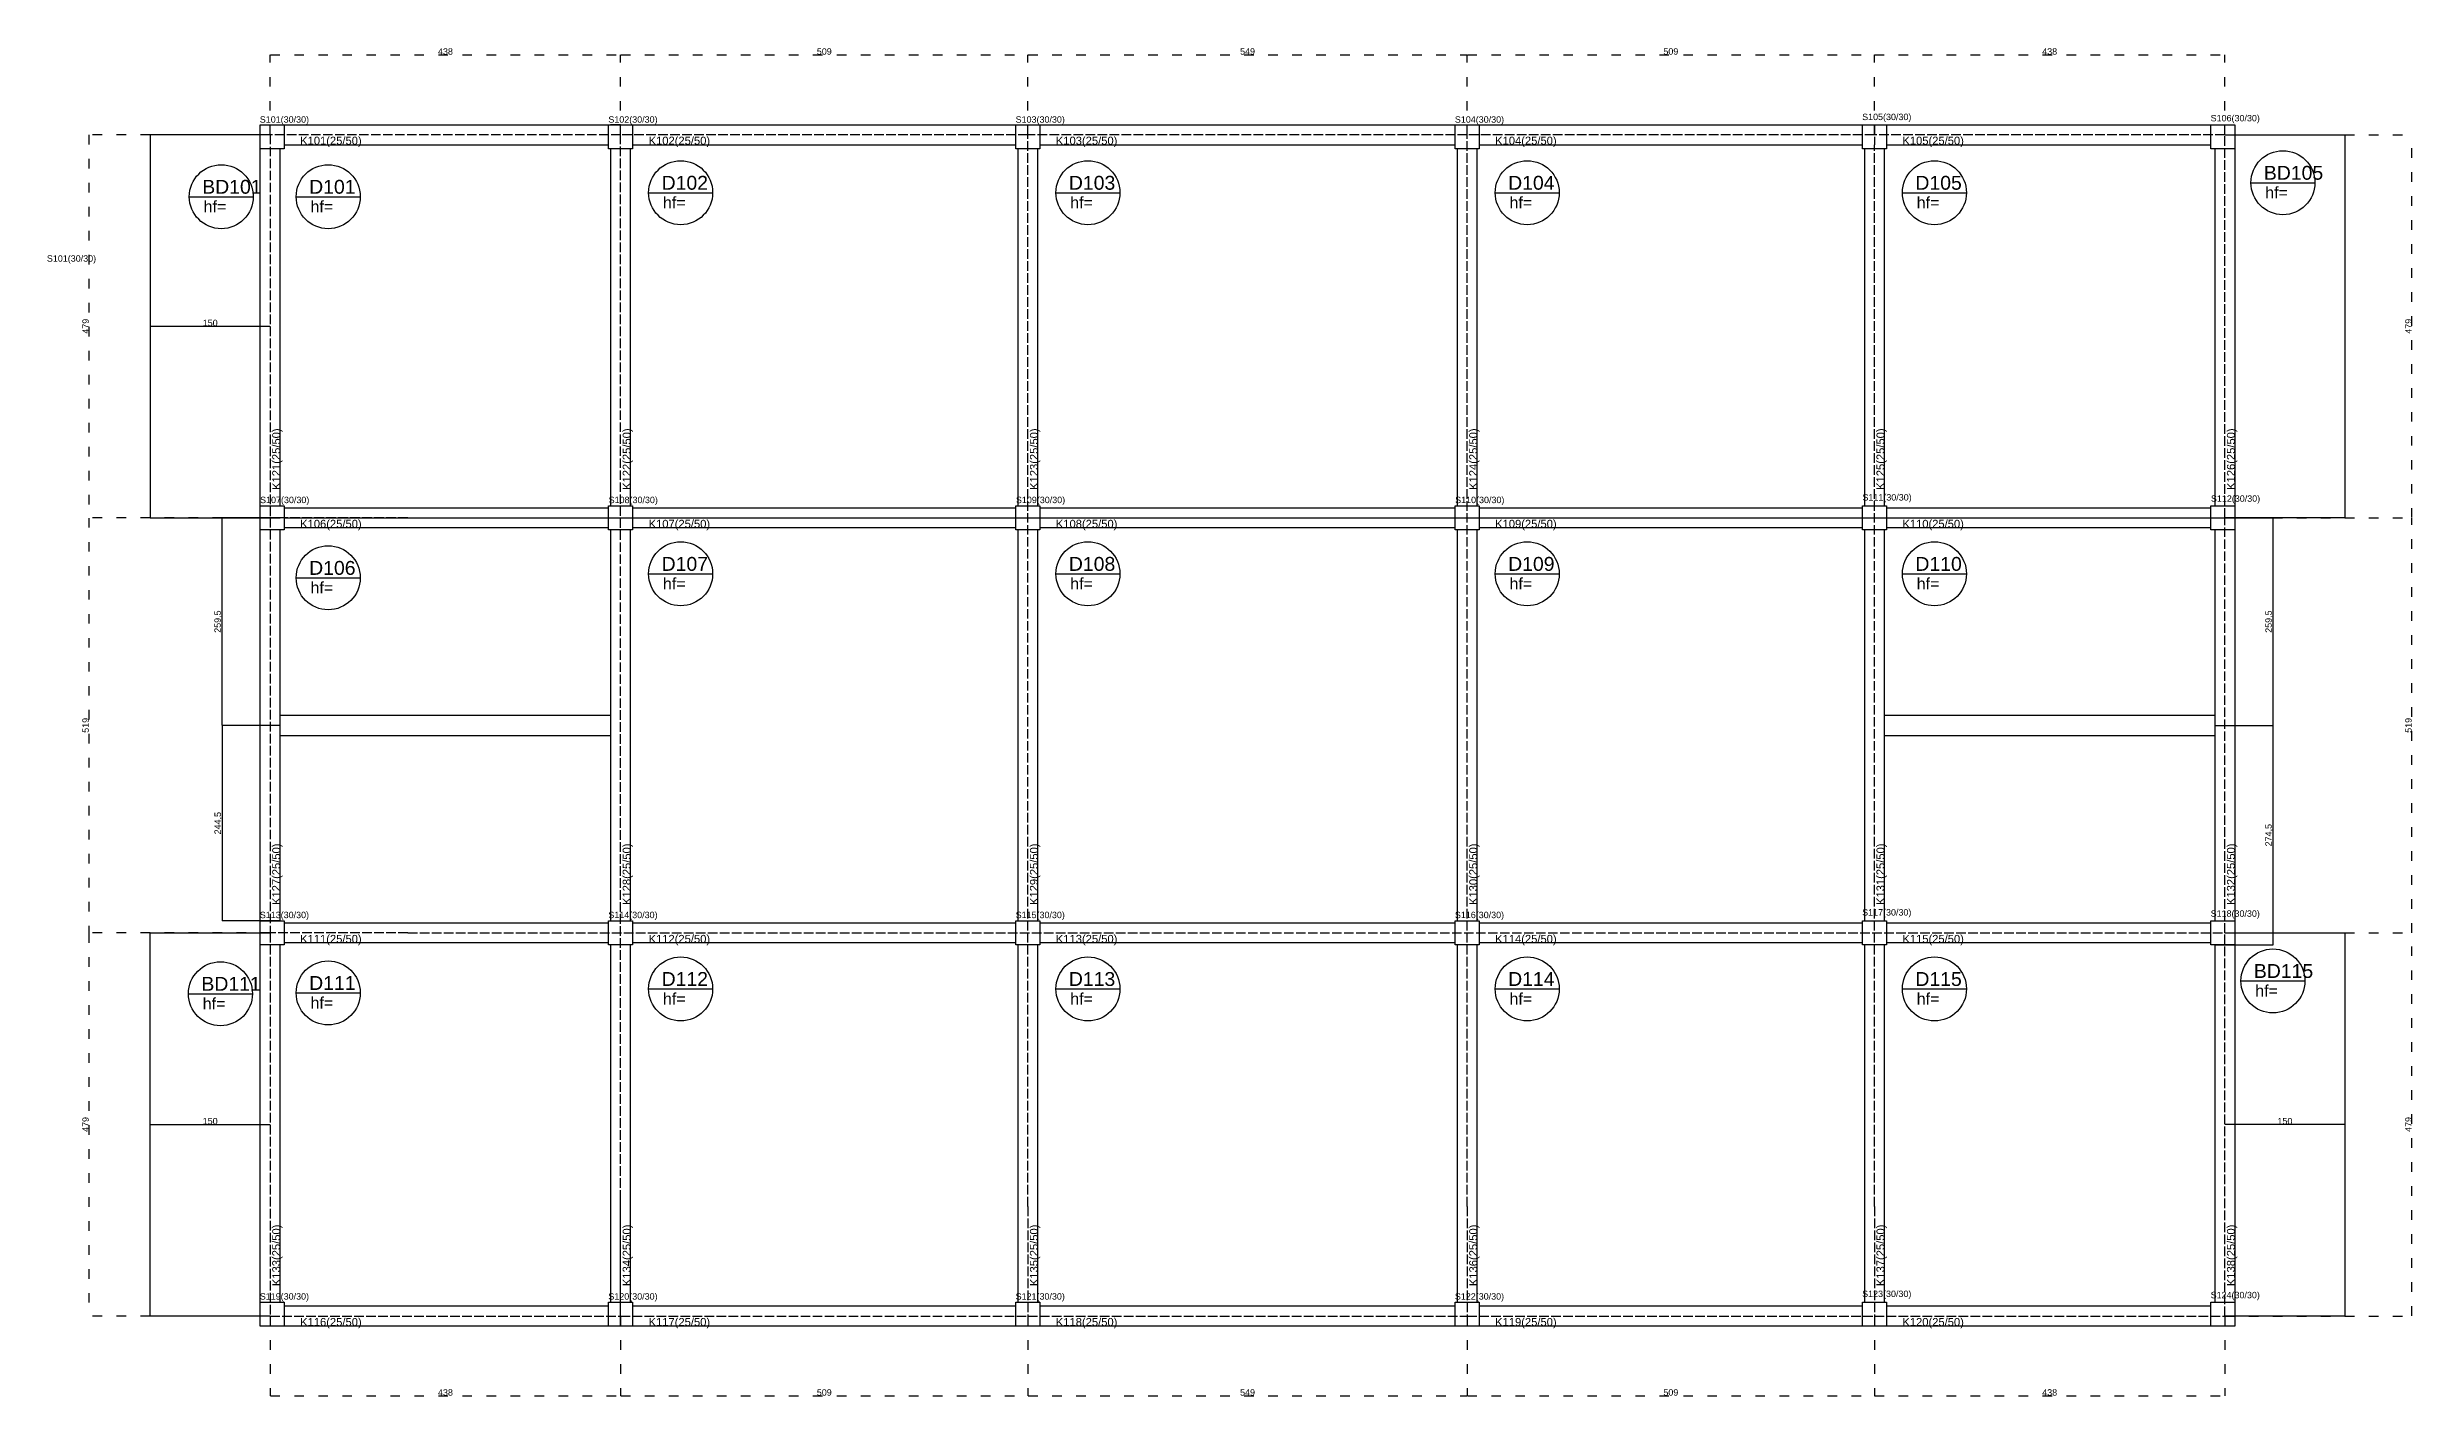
# Model space of a CAD drawing. Header units: centimetres. Extents: x 298 to 3254, y 299 to 4427.
# Drawn here: x 298 to 3254, y 2740 to 4427 of the extents above; entities that cross this region are included whole.
import ezdxf

# ---------------------------------------------------------------- set-up
doc = ezdxf.new("R2010")
doc.units = ezdxf.units.CM
doc.linetypes.add('ACAD_ISO02W100', pattern=[15, 12, -3])
doc.linetypes.add('ACAD_ISO03W100', pattern=[30, 12, -18])
for name, color, linetype in [('Düz', 130, 'Continuous'), ('Kesikli', 50, 'ACAD_ISO02W100'), ('kolon', 70, 'Continuous'), ('mesafe düz', 10, 'Continuous'), ('Mesafe Kes', 10, 'ACAD_ISO03W100'), ('çizgi', 7, 'Continuous')]:
    doc.layers.add(name, color=color, linetype=linetype)
doc.styles.get("Standard").update_dxf_attribs({"font": 'arial.ttf'})
doc.dimstyles.new('ISO-25', dxfattribs={"dimscale": 0.1, "dimtxt": 80, "dimasz": 2.5, "dimexe": 1.25, "dimexo": 0.625, "dimtad": 1, "dimtxsty": 'Standard', "dimcen": 2.5, "dimadec": 0, "dimazin": 0, "dimtfac": 1, "dimtmove": 0, "dimatfit": 3, "dimfxl": 1, "dimarcsym": 0})

# ---------------------------------------------------------------- blocks, each defined once
blk = doc.blocks.new('*D51')
at = {"layer": 'Defpoints', "color": 0, "transparency": 16777216}
for p in [(1014.2, 4417.8), (576.2, 4317.9), (1014.2, 4317.9)]:
    blk.add_point(p, dxfattribs=at)
at = {"layer": 'Mesafe Kes', "color": 0, "lineweight": -2, "transparency": 16777216}
for p, q in [((576.2, 4318), (576.2, 4417.9)), ((576.4, 4417.8), (1013.9, 4417.8)), ((1014.2, 4318), (1014.2, 4417.9))]:
    blk.add_line(p, q, dxfattribs=at)
at = {"layer": 'Mesafe Kes', "color": 0, "transparency": 16777216}
for points in [[(576.4, 4417.8), (576.4, 4417.7), (576.2, 4417.8)], [(1013.9, 4417.8), (1013.9, 4417.7), (1014.2, 4417.8)]]:
    blk.add_solid(points, dxfattribs=at)
at = {"layer": 'Mesafe Kes', "color": 0, "transparency": 16777216, "insert": (795.2, 4421.9), "char_height": 8, "attachment_point": 5}
blk.add_mtext('438', dxfattribs=at)
blk = doc.blocks.new('*D52')
at = {"layer": 'Defpoints', "color": 0, "transparency": 16777216}
for p in [(1523.2, 4417.8), (1014.2, 4317.9), (1523.2, 4317.9)]:
    blk.add_point(p, dxfattribs=at)
at = {"layer": 'Mesafe Kes', "color": 0, "lineweight": -2, "transparency": 16777216}
for p, q in [((1014.2, 4318), (1014.2, 4417.9)), ((1014.4, 4417.8), (1522.9, 4417.8)), ((1523.2, 4318), (1523.2, 4417.9))]:
    blk.add_line(p, q, dxfattribs=at)
at = {"layer": 'Mesafe Kes', "color": 0, "transparency": 16777216}
for points in [[(1014.4, 4417.8), (1014.4, 4417.7), (1014.2, 4417.8)], [(1522.9, 4417.8), (1522.9, 4417.7), (1523.2, 4417.8)]]:
    blk.add_solid(points, dxfattribs=at)
at = {"layer": 'Mesafe Kes', "color": 0, "transparency": 16777216, "insert": (1268.7, 4421.9), "char_height": 8, "attachment_point": 5}
blk.add_mtext('509', dxfattribs=at)
blk = doc.blocks.new('*D53')
at = {"layer": 'Defpoints', "color": 0, "transparency": 16777216}
for p in [(2072.2, 4417.8), (1523.2, 4317.9), (2072.2, 4317.9)]:
    blk.add_point(p, dxfattribs=at)
at = {"layer": 'Mesafe Kes', "color": 0, "lineweight": -2, "transparency": 16777216}
for p, q in [((1523.2, 4318), (1523.2, 4417.9)), ((1523.4, 4417.8), (2071.9, 4417.8)), ((2072.2, 4318), (2072.2, 4417.9))]:
    blk.add_line(p, q, dxfattribs=at)
at = {"layer": 'Mesafe Kes', "color": 0, "transparency": 16777216}
for points in [[(1523.4, 4417.8), (1523.4, 4417.7), (1523.2, 4417.8)], [(2071.9, 4417.8), (2071.9, 4417.7), (2072.2, 4417.8)]]:
    blk.add_solid(points, dxfattribs=at)
at = {"layer": 'Mesafe Kes', "color": 0, "transparency": 16777216, "insert": (1797.7, 4421.9), "char_height": 8, "attachment_point": 5}
blk.add_mtext('549', dxfattribs=at)
blk = doc.blocks.new('*D54')
at = {"layer": 'Defpoints', "color": 0, "transparency": 16777216}
for p in [(2581.2, 4417.8), (2072.2, 4317.9), (2581.2, 4317.9)]:
    blk.add_point(p, dxfattribs=at)
at = {"layer": 'Mesafe Kes', "color": 0, "lineweight": -2, "transparency": 16777216}
for p, q in [((2072.2, 4318), (2072.2, 4417.9)), ((2072.4, 4417.8), (2580.9, 4417.8)), ((2581.2, 4318), (2581.2, 4417.9))]:
    blk.add_line(p, q, dxfattribs=at)
at = {"layer": 'Mesafe Kes', "color": 0, "transparency": 16777216}
for points in [[(2072.4, 4417.8), (2072.4, 4417.7), (2072.2, 4417.8)], [(2580.9, 4417.8), (2580.9, 4417.7), (2581.2, 4417.8)]]:
    blk.add_solid(points, dxfattribs=at)
at = {"layer": 'Mesafe Kes', "color": 0, "transparency": 16777216, "insert": (2326.7, 4421.9), "char_height": 8, "attachment_point": 5}
blk.add_mtext('509', dxfattribs=at)
blk = doc.blocks.new('*D55')
at = {"layer": 'Defpoints', "color": 0, "transparency": 16777216}
for p in [(3019.2, 4417.8), (2581.2, 4317.9), (3019.2, 4317.9)]:
    blk.add_point(p, dxfattribs=at)
at = {"layer": 'Mesafe Kes', "color": 0, "lineweight": -2, "transparency": 16777216}
for p, q in [((2581.2, 4318), (2581.2, 4417.9)), ((2581.4, 4417.8), (3018.9, 4417.8)), ((3019.2, 4318), (3019.2, 4417.9))]:
    blk.add_line(p, q, dxfattribs=at)
at = {"layer": 'Mesafe Kes', "color": 0, "transparency": 16777216}
for points in [[(2581.4, 4417.8), (2581.4, 4417.7), (2581.2, 4417.8)], [(3018.9, 4417.8), (3018.9, 4417.7), (3019.2, 4417.8)]]:
    blk.add_solid(points, dxfattribs=at)
at = {"layer": 'Mesafe Kes', "color": 0, "transparency": 16777216, "insert": (2800.2, 4421.9), "char_height": 8, "attachment_point": 5}
blk.add_mtext('438', dxfattribs=at)
blk = doc.blocks.new('*D56')
at = {"layer": 'Defpoints', "color": 0, "transparency": 16777216}
for p in [(576.2, 4317.9), (349.7, 3838.9), (576.2, 3838.9)]:
    blk.add_point(p, dxfattribs=at)
at = {"layer": 'Mesafe Kes', "color": 0, "lineweight": -2, "transparency": 16777216}
for p, q in [((576.1, 4317.9), (349.6, 4317.9)), ((349.7, 4317.6), (349.7, 3839.1)), ((576.1, 3838.9), (349.6, 3838.9))]:
    blk.add_line(p, q, dxfattribs=at)
at = {"layer": 'Mesafe Kes', "color": 0, "transparency": 16777216}
for points in [[(349.7, 4317.6), (349.7, 4317.6), (349.7, 4317.9)], [(349.7, 3839.1), (349.7, 3839.1), (349.7, 3838.9)]]:
    blk.add_solid(points, dxfattribs=at)
at = {"layer": 'Mesafe Kes', "color": 0, "transparency": 16777216, "insert": (345.5, 4078.4), "char_height": 8, "attachment_point": 5, "rotation": 90}
blk.add_mtext('479', dxfattribs=at)
blk = doc.blocks.new('*D57')
at = {"layer": 'Defpoints', "color": 0, "transparency": 16777216}
for p in [(576.2, 3838.9), (349.7, 3319.9), (576.2, 3319.9)]:
    blk.add_point(p, dxfattribs=at)
at = {"layer": 'Mesafe Kes', "color": 0, "lineweight": -2, "transparency": 16777216}
for p, q in [((576.1, 3838.9), (349.5, 3838.9)), ((349.7, 3838.6), (349.7, 3320.1)), ((576.1, 3319.9), (349.5, 3319.9))]:
    blk.add_line(p, q, dxfattribs=at)
at = {"layer": 'Mesafe Kes', "color": 0, "transparency": 16777216}
for points in [[(349.6, 3838.6), (349.7, 3838.6), (349.7, 3838.9)], [(349.6, 3320.1), (349.7, 3320.1), (349.7, 3319.9)]]:
    blk.add_solid(points, dxfattribs=at)
at = {"layer": 'Mesafe Kes', "color": 0, "transparency": 16777216, "insert": (345.5, 3579.4), "char_height": 8, "attachment_point": 5, "rotation": 90}
blk.add_mtext('519', dxfattribs=at)
blk = doc.blocks.new('*D58')
at = {"layer": 'Defpoints', "color": 0, "transparency": 16777216}
for p in [(576.2, 3319.9), (349.7, 2840.9), (576.2, 2840.9)]:
    blk.add_point(p, dxfattribs=at)
at = {"layer": 'Mesafe Kes', "color": 0, "lineweight": -2, "transparency": 16777216}
for p, q in [((576.1, 3319.9), (349.6, 3319.9)), ((349.7, 3319.6), (349.7, 2841.1)), ((576.1, 2840.9), (349.6, 2840.9))]:
    blk.add_line(p, q, dxfattribs=at)
at = {"layer": 'Mesafe Kes', "color": 0, "transparency": 16777216}
for points in [[(349.7, 3319.6), (349.7, 3319.6), (349.7, 3319.9)], [(349.7, 2841.1), (349.7, 2841.1), (349.7, 2840.9)]]:
    blk.add_solid(points, dxfattribs=at)
at = {"layer": 'Mesafe Kes', "color": 0, "transparency": 16777216, "insert": (345.5, 3080.4), "char_height": 8, "attachment_point": 5, "rotation": 90}
blk.add_mtext('479', dxfattribs=at)
blk = doc.blocks.new('*D59')
at = {"layer": 'Defpoints', "color": 0, "transparency": 16777216}
for p in [(576.2, 2840.9), (1014.2, 2840.9), (1014.2, 2741.1)]:
    blk.add_point(p, dxfattribs=at)
at = {"layer": 'Mesafe Kes', "color": 0, "lineweight": -2, "transparency": 16777216}
for p, q in [((576.2, 2840.8), (576.2, 2741)), ((1014.2, 2840.8), (1014.2, 2741)), ((576.4, 2741.1), (1013.9, 2741.1))]:
    blk.add_line(p, q, dxfattribs=at)
at = {"layer": 'Mesafe Kes', "color": 0, "transparency": 16777216}
for points in [[(576.4, 2741.2), (576.4, 2741.1), (576.2, 2741.1)], [(1013.9, 2741.2), (1013.9, 2741.1), (1014.2, 2741.1)]]:
    blk.add_solid(points, dxfattribs=at)
at = {"layer": 'Mesafe Kes', "color": 0, "transparency": 16777216, "insert": (795.2, 2745.3), "char_height": 8, "attachment_point": 5}
blk.add_mtext('438', dxfattribs=at)
blk = doc.blocks.new('*D60')
at = {"layer": 'Defpoints', "color": 0, "transparency": 16777216}
for p in [(1014.2, 2840.9), (1523.2, 2840.9), (1523.2, 2741.1)]:
    blk.add_point(p, dxfattribs=at)
at = {"layer": 'Mesafe Kes', "color": 0, "lineweight": -2, "transparency": 16777216}
for p, q in [((1014.2, 2840.8), (1014.2, 2741)), ((1523.2, 2840.8), (1523.2, 2741)), ((1014.4, 2741.1), (1522.9, 2741.1))]:
    blk.add_line(p, q, dxfattribs=at)
at = {"layer": 'Mesafe Kes', "color": 0, "transparency": 16777216}
for points in [[(1014.4, 2741.2), (1014.4, 2741.1), (1014.2, 2741.1)], [(1522.9, 2741.2), (1522.9, 2741.1), (1523.2, 2741.1)]]:
    blk.add_solid(points, dxfattribs=at)
at = {"layer": 'Mesafe Kes', "color": 0, "transparency": 16777216, "insert": (1268.7, 2745.3), "char_height": 8, "attachment_point": 5}
blk.add_mtext('509', dxfattribs=at)
blk = doc.blocks.new('*D61')
at = {"layer": 'Defpoints', "color": 0, "transparency": 16777216}
for p in [(1523.2, 2840.9), (2072.2, 2840.9), (2072.2, 2741.1)]:
    blk.add_point(p, dxfattribs=at)
at = {"layer": 'Mesafe Kes', "color": 0, "lineweight": -2, "transparency": 16777216}
for p, q in [((1523.2, 2840.8), (1523.2, 2741)), ((2072.2, 2840.8), (2072.2, 2741)), ((1523.4, 2741.1), (2071.9, 2741.1))]:
    blk.add_line(p, q, dxfattribs=at)
at = {"layer": 'Mesafe Kes', "color": 0, "transparency": 16777216}
for points in [[(1523.4, 2741.2), (1523.4, 2741.1), (1523.2, 2741.1)], [(2071.9, 2741.2), (2071.9, 2741.1), (2072.2, 2741.1)]]:
    blk.add_solid(points, dxfattribs=at)
at = {"layer": 'Mesafe Kes', "color": 0, "transparency": 16777216, "insert": (1797.7, 2745.3), "char_height": 8, "attachment_point": 5}
blk.add_mtext('549', dxfattribs=at)
blk = doc.blocks.new('*D62')
at = {"layer": 'Defpoints', "color": 0, "transparency": 16777216}
for p in [(2072.2, 2840.9), (2581.2, 2840.9), (2581.2, 2741.1)]:
    blk.add_point(p, dxfattribs=at)
at = {"layer": 'Mesafe Kes', "color": 0, "lineweight": -2, "transparency": 16777216}
for p, q in [((2072.2, 2840.8), (2072.2, 2741)), ((2581.2, 2840.8), (2581.2, 2741)), ((2072.4, 2741.1), (2580.9, 2741.1))]:
    blk.add_line(p, q, dxfattribs=at)
at = {"layer": 'Mesafe Kes', "color": 0, "transparency": 16777216}
for points in [[(2072.4, 2741.2), (2072.4, 2741.1), (2072.2, 2741.1)], [(2580.9, 2741.2), (2580.9, 2741.1), (2581.2, 2741.1)]]:
    blk.add_solid(points, dxfattribs=at)
at = {"layer": 'Mesafe Kes', "color": 0, "transparency": 16777216, "insert": (2326.7, 2745.3), "char_height": 8, "attachment_point": 5}
blk.add_mtext('509', dxfattribs=at)
blk = doc.blocks.new('*D63')
at = {"layer": 'Defpoints', "color": 0, "transparency": 16777216}
for p in [(2581.2, 2840.9), (3019.2, 2840.9), (3019.2, 2741.1)]:
    blk.add_point(p, dxfattribs=at)
at = {"layer": 'Mesafe Kes', "color": 0, "lineweight": -2, "transparency": 16777216}
for p, q in [((2581.2, 2840.8), (2581.2, 2741)), ((3019.2, 2840.8), (3019.2, 2741)), ((2581.4, 2741.1), (3018.9, 2741.1))]:
    blk.add_line(p, q, dxfattribs=at)
at = {"layer": 'Mesafe Kes', "color": 0, "transparency": 16777216}
for points in [[(2581.4, 2741.2), (2581.4, 2741.1), (2581.2, 2741.1)], [(3018.9, 2741.2), (3018.9, 2741.1), (3019.2, 2741.1)]]:
    blk.add_solid(points, dxfattribs=at)
at = {"layer": 'Mesafe Kes', "color": 0, "transparency": 16777216, "insert": (2800.2, 2745.3), "char_height": 8, "attachment_point": 5}
blk.add_mtext('438', dxfattribs=at)
blk = doc.blocks.new('*D64')
at = {"layer": 'Defpoints', "color": 0, "transparency": 16777216}
for p in [(3019.2, 3319.9), (3252.7, 3319.9), (3019.2, 2840.9)]:
    blk.add_point(p, dxfattribs=at)
at = {"layer": 'Mesafe Kes', "color": 0, "lineweight": -2, "transparency": 16777216}
for p, q in [((3019.2, 3319.9), (3252.9, 3319.9)), ((3252.7, 2841.1), (3252.7, 3319.6)), ((3019.2, 2840.9), (3252.9, 2840.9))]:
    blk.add_line(p, q, dxfattribs=at)
at = {"layer": 'Mesafe Kes', "color": 0, "transparency": 16777216}
for points in [[(3252.7, 3319.6), (3252.8, 3319.6), (3252.7, 3319.9)], [(3252.7, 2841.1), (3252.8, 2841.1), (3252.7, 2840.9)]]:
    blk.add_solid(points, dxfattribs=at)
at = {"layer": 'Mesafe Kes', "color": 0, "transparency": 16777216, "insert": (3248.6, 3080.4), "char_height": 8, "attachment_point": 5, "rotation": 90}
blk.add_mtext('479', dxfattribs=at)
blk = doc.blocks.new('*D65')
at = {"layer": 'Defpoints', "color": 0, "transparency": 16777216}
for p in [(3019.2, 3838.9), (3252.8, 3838.9), (3019.2, 3319.9)]:
    blk.add_point(p, dxfattribs=at)
at = {"layer": 'Mesafe Kes', "color": 0, "lineweight": -2, "transparency": 16777216}
for p, q in [((3019.2, 3838.9), (3252.9, 3838.9)), ((3252.8, 3320.1), (3252.8, 3838.6)), ((3019.2, 3319.9), (3252.9, 3319.9))]:
    blk.add_line(p, q, dxfattribs=at)
at = {"layer": 'Mesafe Kes', "color": 0, "transparency": 16777216}
for points in [[(3252.7, 3838.6), (3252.8, 3838.6), (3252.8, 3838.9)], [(3252.7, 3320.1), (3252.8, 3320.1), (3252.8, 3319.9)]]:
    blk.add_solid(points, dxfattribs=at)
at = {"layer": 'Mesafe Kes', "color": 0, "transparency": 16777216, "insert": (3248.6, 3579.4), "char_height": 8, "attachment_point": 5, "rotation": 90}
blk.add_mtext('519', dxfattribs=at)
blk = doc.blocks.new('*D66')
at = {"layer": 'Defpoints', "color": 0, "transparency": 16777216}
for p in [(3019.2, 4317.9), (3252.7, 4317.9), (3019.2, 3838.9)]:
    blk.add_point(p, dxfattribs=at)
at = {"layer": 'Mesafe Kes', "color": 0, "lineweight": -2, "transparency": 16777216}
for p, q in [((3019.2, 4317.9), (3252.9, 4317.9)), ((3252.7, 3839.1), (3252.7, 4317.6)), ((3019.2, 3838.9), (3252.9, 3838.9))]:
    blk.add_line(p, q, dxfattribs=at)
at = {"layer": 'Mesafe Kes', "color": 0, "transparency": 16777216}
for points in [[(3252.7, 4317.6), (3252.8, 4317.6), (3252.7, 4317.9)], [(3252.7, 3839.1), (3252.8, 3839.1), (3252.7, 3838.9)]]:
    blk.add_solid(points, dxfattribs=at)
at = {"layer": 'Mesafe Kes', "color": 0, "transparency": 16777216, "insert": (3248.6, 4078.4), "char_height": 8, "attachment_point": 5, "rotation": 90}
blk.add_mtext('479', dxfattribs=at)
blk = doc.blocks.new('*D50')
at = {"layer": 'Defpoints', "color": 0, "transparency": 16777216}
for p in [(3006.7, 3838.9), (3079.4, 3838.9), (3006.7, 3579.4)]:
    blk.add_point(p, dxfattribs=at)
at = {"layer": 'mesafe düz', "color": 0, "lineweight": -2, "transparency": 16777216}
for p, q in [((3006.7, 3838.9), (3079.5, 3838.9)), ((3079.4, 3579.6), (3079.4, 3838.6)), ((3006.7, 3579.4), (3079.5, 3579.4))]:
    blk.add_line(p, q, dxfattribs=at)
at = {"layer": 'mesafe düz', "color": 0, "transparency": 16777216}
for points in [[(3079.3, 3838.6), (3079.4, 3838.6), (3079.4, 3838.9)], [(3079.3, 3579.6), (3079.4, 3579.6), (3079.4, 3579.4)]]:
    blk.add_solid(points, dxfattribs=at)
at = {"layer": 'mesafe düz', "color": 0, "transparency": 16777216, "insert": (3074.5, 3709.1), "char_height": 8, "attachment_point": 5, "rotation": 90}
blk.add_mtext('259,5', dxfattribs=at)
blk = doc.blocks.new('*D67')
at = {"layer": 'Defpoints', "color": 0, "transparency": 16777216}
for p in [(3006.7, 3579.4), (3006.7, 3304.9), (3079.3, 3304.9)]:
    blk.add_point(p, dxfattribs=at)
at = {"layer": 'mesafe düz', "color": 0, "lineweight": -2, "transparency": 16777216}
for p, q in [((3006.7, 3579.4), (3079.4, 3579.4)), ((3079.3, 3579.1), (3079.3, 3305.1)), ((3006.7, 3304.9), (3079.4, 3304.9))]:
    blk.add_line(p, q, dxfattribs=at)
at = {"layer": 'mesafe düz', "color": 0, "transparency": 16777216}
for points in [[(3079.3, 3579.1), (3079.4, 3579.1), (3079.3, 3579.4)], [(3079.3, 3305.1), (3079.4, 3305.1), (3079.3, 3304.9)]]:
    blk.add_solid(points, dxfattribs=at)
at = {"layer": 'mesafe düz', "color": 0, "transparency": 16777216, "insert": (3074.4, 3442.1), "char_height": 8, "attachment_point": 5, "rotation": 90}
blk.add_mtext('274,5', dxfattribs=at)
blk = doc.blocks.new('*D68')
at = {"layer": 'Defpoints', "color": 0, "transparency": 16777216}
for p in [(588.7, 3579.4), (516.1, 3334.9), (588.7, 3334.9)]:
    blk.add_point(p, dxfattribs=at)
at = {"layer": 'mesafe düz', "color": 0, "lineweight": -2, "transparency": 16777216}
for p, q in [((588.6, 3579.4), (516, 3579.4)), ((516.1, 3579.1), (516.1, 3335.1)), ((588.6, 3334.9), (516, 3334.9))]:
    blk.add_line(p, q, dxfattribs=at)
at = {"layer": 'mesafe düz', "color": 0, "transparency": 16777216}
for points in [[(516.1, 3579.1), (516.2, 3579.1), (516.1, 3579.4)], [(516.1, 3335.1), (516.2, 3335.1), (516.1, 3334.9)]]:
    blk.add_solid(points, dxfattribs=at)
at = {"layer": 'mesafe düz', "color": 0, "transparency": 16777216, "insert": (511.3, 3457.1), "char_height": 8, "attachment_point": 5, "rotation": 90}
blk.add_mtext('244,5', dxfattribs=at)
blk = doc.blocks.new('*D70')
at = {"layer": 'Defpoints', "color": 0, "transparency": 16777216}
for p in [(516, 3838.9), (588.7, 3838.9), (588.7, 3579.4)]:
    blk.add_point(p, dxfattribs=at)
at = {"layer": 'mesafe düz', "color": 0, "lineweight": -2, "transparency": 16777216}
for p, q in [((588.6, 3838.9), (515.9, 3838.9)), ((516, 3579.6), (516, 3838.6)), ((588.6, 3579.4), (515.9, 3579.4))]:
    blk.add_line(p, q, dxfattribs=at)
at = {"layer": 'mesafe düz', "color": 0, "transparency": 16777216}
for points in [[(516, 3838.6), (516.1, 3838.6), (516, 3838.9)], [(516, 3579.6), (516.1, 3579.6), (516, 3579.4)]]:
    blk.add_solid(points, dxfattribs=at)
at = {"layer": 'mesafe düz', "color": 0, "transparency": 16777216, "insert": (511.2, 3709.1), "char_height": 8, "attachment_point": 5, "rotation": 90}
blk.add_mtext('259,5', dxfattribs=at)
blk = doc.blocks.new('*D71')
at = {"layer": 'Defpoints', "color": 0, "transparency": 16777216}
for p in [(426.2, 4078.4), (576.2, 4078.4), (576.2, 4078.4)]:
    blk.add_point(p, dxfattribs=at)
at = {"layer": 'mesafe düz', "color": 0, "lineweight": -2, "transparency": 16777216}
for p, q in [((426.2, 4078.5), (426.2, 4078.5)), ((426.4, 4078.4), (575.9, 4078.4)), ((576.2, 4078.5), (576.2, 4078.5))]:
    blk.add_line(p, q, dxfattribs=at)
at = {"layer": 'mesafe düz', "color": 0, "transparency": 16777216}
for points in [[(426.4, 4078.4), (426.4, 4078.4), (426.2, 4078.4)], [(575.9, 4078.4), (575.9, 4078.4), (576.2, 4078.4)]]:
    blk.add_solid(points, dxfattribs=at)
at = {"layer": 'mesafe düz', "color": 0, "transparency": 16777216, "insert": (501.2, 4082.5), "char_height": 8, "attachment_point": 5}
blk.add_mtext('150', dxfattribs=at)
blk = doc.blocks.new('*D73')
at = {"layer": 'Defpoints', "color": 0, "transparency": 16777216}
for p in [(426.2, 3080.4), (576.2, 3080.4), (576.2, 3080.4)]:
    blk.add_point(p, dxfattribs=at)
at = {"layer": 'mesafe düz', "color": 0, "lineweight": -2, "transparency": 16777216}
for p, q in [((426.2, 3080.3), (426.2, 3080.3)), ((426.4, 3080.4), (575.9, 3080.4)), ((576.2, 3080.5), (576.2, 3080.5))]:
    blk.add_line(p, q, dxfattribs=at)
at = {"layer": 'mesafe düz', "color": 0, "transparency": 16777216}
for points in [[(426.4, 3080.4), (426.4, 3080.4), (426.2, 3080.4)], [(575.9, 3080.4), (575.9, 3080.4), (576.2, 3080.4)]]:
    blk.add_solid(points, dxfattribs=at)
at = {"layer": 'mesafe düz', "color": 0, "transparency": 16777216, "insert": (501.2, 3084.5), "char_height": 8, "attachment_point": 5}
blk.add_mtext('150', dxfattribs=at)
blk = doc.blocks.new('*D74')
at = {"layer": 'Defpoints', "color": 0, "transparency": 16777216}
for p in [(3019.2, 3080.4), (3019.2, 3080.4), (3169.2, 3080.4)]:
    blk.add_point(p, dxfattribs=at)
at = {"layer": 'mesafe düz', "color": 0, "lineweight": -2, "transparency": 16777216}
for p, q in [((3019.2, 3080.5), (3019.2, 3080.5)), ((3168.9, 3080.4), (3019.4, 3080.4)), ((3169.2, 3080.3), (3169.2, 3080.3))]:
    blk.add_line(p, q, dxfattribs=at)
at = {"layer": 'mesafe düz', "color": 0, "transparency": 16777216}
for points in [[(3019.4, 3080.4), (3019.4, 3080.4), (3019.2, 3080.4)], [(3168.9, 3080.4), (3168.9, 3080.4), (3169.2, 3080.4)]]:
    blk.add_solid(points, dxfattribs=at)
at = {"layer": 'mesafe düz', "color": 0, "transparency": 16777216, "insert": (3094.2, 3084.5), "char_height": 8, "attachment_point": 5}
blk.add_mtext('150', dxfattribs=at)

msp = doc.modelspace()

# ---------------------------------------------------------------- linework, layer by layer
at = {"layer": 'Düz'}
for p, q in [((576.185, 4317.9), (426.185, 4317.9)), ((426.185, 4317.9), (426.185, 3838.9)), ((563.685, 4317.9), (563.685, 4330.4)), ((563.685, 4330.4), (576.185, 4330.4)), ((563.685, 3838.9), (563.685, 4317.9)), ((576.185, 4330.4), (1014.185, 4330.4)), ((1014.185, 4330.4), (1001.685, 4330.4)), ((1014.185, 4330.4), (1001.685, 4330.4)), ((1014.185, 4330.4), (1523.185, 4330.4)), ((1523.185, 4330.4), (2072.185, 4330.4)), ((2072.185, 4330.4), (2581.185, 4330.4)), ((2581.185, 4330.4), (3019.185, 4330.4)), ((3019.185, 4330.4), (3031.685, 4330.4)), ((3019.185, 4317.9), (3169.185, 4317.9)), ((3031.685, 4330.4), (3031.685, 4317.9)), ((3031.685, 4317.9), (3031.685, 3838.9)), ((3169.185, 4317.9), (3169.185, 3838.9)), ((588.685, 3853.9), (588.685, 4300.4)), ((593.685, 4305.4), (999.185, 4305.4)), ((1001.685, 4300.4), (1001.685, 3853.9)), ((1026.685, 3853.9), (1026.685, 4300.4)), ((1029.185, 4305.4), (1508.185, 4305.4)), ((1510.685, 4300.4), (1510.685, 3853.9)), ((1535.685, 3853.9), (1535.685, 4300.4)), ((1538.185, 4305.4), (2057.185, 4305.4)), ((2059.685, 4300.4), (2059.685, 3853.9)), ((2084.685, 3853.9), (2084.685, 4300.4)), ((2087.185, 4305.4), (2566.185, 4305.4)), ((2568.685, 4300.4), (2568.685, 3853.9)), ((2593.685, 3853.9), (2593.685, 4300.4)), ((2596.185, 4305.4), (3001.685, 4305.4)), ((3006.685, 4300.4), (3006.685, 3853.9)), ((563.685, 3838.9), (563.685, 3851.4)), ((593.685, 3851.4), (999.185, 3851.4)), ((1029.185, 3851.4), (1508.185, 3851.4)), ((1538.185, 3851.4), (2057.185, 3851.4)), ((2087.185, 3851.4), (2566.185, 3851.4)), ((2596.185, 3851.4), (3001.685, 3851.4)), ((3031.685, 3851.4), (3031.685, 3826.4)), ((426.185, 3838.9), (563.685, 3838.9)), ((563.685, 3319.9), (563.685, 3838.9)), ((563.685, 3838.9), (588.685, 3838.9)), ((588.685, 3334.9), (588.685, 3823.9)), ((593.685, 3838.9), (1014.185, 3838.9)), ((999.185, 3826.4), (593.685, 3826.4)), ((1001.685, 3823.9), (1001.685, 3334.9)), ((1014.185, 3838.9), (1523.185, 3838.9)), ((1026.685, 3334.9), (1026.685, 3823.9)), ((1508.185, 3826.4), (1029.185, 3826.4)), ((1510.685, 3823.9), (1510.685, 3334.9)), ((1523.185, 3838.9), (2072.185, 3838.9)), ((1535.685, 3334.9), (1535.685, 3823.9)), ((2057.185, 3826.4), (1538.185, 3826.4)), ((2059.685, 3823.9), (2059.685, 3334.9)), ((2072.185, 3838.9), (2581.185, 3838.9)), ((2084.685, 3334.9), (2084.685, 3823.9)), ((2566.185, 3826.4), (2087.185, 3826.4)), ((2568.685, 3823.9), (2568.685, 3334.9)), ((2581.185, 3838.9), (3031.685, 3838.9)), ((2593.685, 3334.9), (2593.685, 3823.9)), ((3001.685, 3826.4), (2596.185, 3826.4)), ((3006.685, 3823.9), (3006.685, 3334.89)), ((3169.185, 3838.9), (3019.185, 3838.9)), ((3031.685, 3838.9), (3031.685, 3319.9)), ((1001.685, 3591.9), (588.685, 3591.9)), ((3006.685, 3591.9), (2593.685, 3591.9)), ((588.685, 3566.9), (1001.685, 3566.9)), ((2593.685, 3566.9), (3006.685, 3566.9)), ((426.185, 2840.9), (426.185, 3319.9)), ((426.185, 3319.9), (576.185, 3319.9)), ((563.685, 3319.9), (563.685, 3332.4)), ((563.685, 2840.9), (563.685, 3319.9)), ((593.685, 3332.4), (999.185, 3332.4)), ((1029.185, 3332.4), (1508.185, 3332.4)), ((1538.185, 3332.4), (2057.185, 3332.4)), ((2087.185, 3332.4), (2566.185, 3332.4)), ((2596.185, 3332.4), (3001.685, 3332.4)), ((3019.185, 3319.9), (3169.185, 3319.9)), ((3031.685, 3332.4), (3031.685, 3307.4)), ((3031.685, 3319.9), (3031.685, 2840.9)), ((3169.185, 3319.9), (3169.185, 2840.9)), ((588.685, 2858.4), (588.685, 3304.9)), ((999.185, 3307.4), (593.685, 3307.4)), ((1001.685, 3304.9), (1001.685, 2858.4)), ((1026.685, 2858.4), (1026.685, 3304.9)), ((1508.185, 3307.4), (1029.185, 3307.4)), ((1510.685, 3304.9), (1510.685, 2858.4)), ((1535.685, 2858.4), (1535.685, 3304.9)), ((2057.185, 3307.4), (1538.185, 3307.4)), ((2059.685, 3304.9), (2059.685, 2858.4)), ((2084.685, 2858.4), (2084.685, 3304.9)), ((2566.185, 3307.4), (2087.185, 3307.4)), ((2568.685, 3304.9), (2568.685, 2858.4)), ((2593.685, 2858.4), (2593.685, 3304.9)), ((3001.685, 3307.4), (2596.185, 3307.4)), ((3006.685, 3304.9), (3006.685, 2857.965)), ((576.185, 2840.9), (426.185, 2840.9)), ((563.685, 2828.4), (563.685, 2840.9)), ((999.185, 2853.4), (593.685, 2853.4)), ((1508.185, 2853.4), (1029.185, 2853.4)), ((2057.185, 2853.4), (1538.185, 2853.4)), ((2566.185, 2853.4), (2087.185, 2853.4)), ((3001.685, 2853.4), (2596.185, 2853.4)), ((3169.185, 2840.9), (3019.185, 2840.9)), ((3031.685, 2840.9), (3031.685, 2828.4)), ((576.185, 2828.4), (563.685, 2828.4)), ((1014.185, 2828.4), (576.185, 2828.4)), ((1523.185, 2828.4), (1014.185, 2828.4)), ((2072.185, 2828.4), (1523.185, 2828.4)), ((2581.185, 2828.4), (2072.185, 2828.4)), ((3019.185, 2828.4), (2581.185, 2828.4)), ((3031.685, 2828.4), (3019.185, 2828.4))]:
    msp.add_line(p, q, dxfattribs=at)
at = {"layer": 'Kesikli'}
for p, q in [((1014.185, 4317.9), (576.185, 4317.9)), ((576.185, 4317.9), (576.185, 3838.9)), ((1014.185, 2986.184), (1014.185, 4330.4)), ((1523.185, 4317.9), (1014.185, 4317.9)), ((1523.185, 2977.819), (1523.185, 4330.4)), ((2072.185, 4317.9), (1523.185, 4317.9)), ((2072.185, 2977.819), (2072.185, 4330.4)), ((2581.185, 4317.9), (2072.185, 4317.9)), ((2581.185, 4330.4), (2581.185, 4305.4)), ((3019.185, 4317.9), (2581.185, 4317.9)), ((3019.185, 3838.9), (3019.185, 4317.9)), ((2581.185, 2977.819), (2581.185, 4305.4)), ((748.26, 3838.9), (563.685, 3838.9)), ((576.185, 3838.9), (576.185, 3319.9)), ((748.26, 3838.9), (2794.241, 3838.9)), ((2794.241, 3838.9), (3031.685, 3838.9)), ((3019.185, 3319.9), (3019.185, 3838.9)), ((748.26, 3319.9), (563.685, 3319.9)), ((576.185, 3319.9), (576.185, 2840.9)), ((748.26, 3319.9), (2794.241, 3319.9)), ((2794.241, 3319.9), (3031.685, 3319.9)), ((3019.185, 2840.9), (3019.185, 3319.9)), ((1523.185, 2977.819), (1523.185, 2828.4)), ((2072.185, 2977.819), (2072.185, 2828.4)), ((2581.185, 2977.819), (2581.185, 2828.4)), ((576.185, 2840.9), (1014.185, 2840.9)), ((1014.185, 2840.9), (1523.185, 2840.9)), ((1523.185, 2840.9), (2072.185, 2840.9)), ((2072.185, 2840.9), (2581.185, 2840.9)), ((2581.185, 2840.9), (3019.185, 2840.9))]:
    msp.add_line(p, q, dxfattribs=at)
at = {"layer": 'kolon'}
msp.add_line((1014.185, 2828.4), (1014.185, 2986.184), dxfattribs=at)
for points in [[(563.685, 4330.4), (593.685, 4330.4), (593.685, 4300.4), (563.685, 4300.4)], [(999.185, 4330.4), (1029.185, 4330.4), (1029.185, 4300.4), (999.185, 4300.4)], [(1508.185, 4330.4), (1538.185, 4330.4), (1538.185, 4300.4), (1508.185, 4300.4)], [(2057.185, 4330.4), (2087.185, 4330.4), (2087.185, 4300.4), (2057.185, 4300.4)], [(2566.185, 4330.4), (2596.185, 4330.4), (2596.185, 4300.4), (2566.185, 4300.4)], [(3001.685, 4330.4), (3031.685, 4330.4), (3031.685, 4300.4), (3001.685, 4300.4)], [(563.685, 3853.9), (593.685, 3853.9), (593.685, 3823.9), (563.685, 3823.9)], [(999.185, 3853.9), (1029.185, 3853.9), (1029.185, 3823.9), (999.185, 3823.9)], [(1508.185, 3853.9), (1538.185, 3853.9), (1538.185, 3823.9), (1508.185, 3823.9)], [(2057.185, 3853.9), (2087.185, 3853.9), (2087.185, 3823.9), (2057.185, 3823.9)], [(2566.185, 3853.9), (2596.185, 3853.9), (2596.185, 3823.9), (2566.185, 3823.9)], [(3001.685, 3853.9), (3031.685, 3853.9), (3031.685, 3823.9), (3001.685, 3823.9)], [(563.685, 3334.9), (593.685, 3334.9), (593.685, 3304.9), (563.685, 3304.9)], [(999.185, 3334.9), (1029.185, 3334.9), (1029.185, 3304.9), (999.185, 3304.9)], [(1508.185, 3334.9), (1538.185, 3334.9), (1538.185, 3304.9), (1508.185, 3304.9)], [(2057.185, 3334.9), (2087.185, 3334.9), (2087.185, 3304.9), (2057.185, 3304.9)], [(2566.185, 3334.9), (2596.185, 3334.9), (2596.185, 3304.9), (2566.185, 3304.9)], [(3001.685, 3334.9), (3031.685, 3334.9), (3031.685, 3304.9), (3001.685, 3304.9)], [(563.685, 2858.4), (593.685, 2858.4), (593.685, 2828.4), (563.685, 2828.4)], [(999.185, 2858.4), (1029.185, 2858.4), (1029.185, 2828.4), (999.185, 2828.4)], [(1508.185, 2858.4), (1538.185, 2858.4), (1538.185, 2828.4), (1508.185, 2828.4)], [(2057.185, 2858.4), (2087.185, 2858.4), (2087.185, 2828.4), (2057.185, 2828.4)], [(2566.185, 2858.4), (2596.185, 2858.4), (2596.185, 2828.4), (2566.185, 2828.4)], [(3001.685, 2858.4), (3031.685, 2858.4), (3031.685, 2828.4), (3001.685, 2828.4)]]:
    msp.add_lwpolyline(points, close=True, dxfattribs=at)
at = {"layer": 'çizgi'}
for p, q in [((3051.685, 4257.9), (3131.685, 4257.9)), ((475.075, 4240.4), (555.075, 4240.4)), ((608.685, 4240.4), (688.685, 4240.4)), ((1049.185, 4245.4), (1129.185, 4245.4)), ((1558.185, 4245.4), (1638.185, 4245.4)), ((2107.185, 4245.4), (2187.185, 4245.4)), ((2616.185, 4245.4), (2696.185, 4245.4)), ((608.685, 3763.9), (688.685, 3763.9)), ((1049.185, 3768.9), (1129.185, 3768.9)), ((1558.185, 3768.9), (1638.185, 3768.9)), ((2107.185, 3768.9), (2187.185, 3768.9)), ((2616.185, 3768.9), (2696.185, 3768.9)), ((3039.185, 3259.9), (3119.185, 3259.9)), ((474.016, 3243.876), (554.016, 3243.876)), ((608.685, 3244.9), (688.685, 3244.9)), ((1049.185, 3249.9), (1129.185, 3249.9)), ((1558.185, 3249.9), (1638.185, 3249.9)), ((2107.185, 3249.9), (2187.185, 3249.9)), ((2616.185, 3249.9), (2696.185, 3249.9))]:
    msp.add_line(p, q, dxfattribs=at)
for centre in [(3091.685, 4257.9), (515.075, 4240.4), (648.685, 4240.4), (1089.185, 4245.4), (1598.185, 4245.4), (2147.185, 4245.4), (2656.185, 4245.4), (648.685, 3763.9), (1089.185, 3768.9), (1598.185, 3768.9), (2147.185, 3768.9), (2656.185, 3768.9), (514.016, 3243.876), (648.685, 3244.9), (1089.185, 3249.9), (1598.185, 3249.9), (2147.185, 3249.9), (2656.185, 3249.9), (3079.185, 3259.9)]:
    msp.add_circle(centre, 40, dxfattribs=at)

# ---------------------------------------------------------------- texts
at = {"layer": 'çizgi', "attachment_point": 1}
for s, width, gutter_width, heights, insert, char_height in [('\\A1;S101(30/30)', 14.99433, 12.5, [0], (563.209, 4340.888), 8), ('\\A1;S102(30/30)', 14.99433, 12.5, [0], (998.83, 4340.888), 8), ('\\A1;S103(30/30)', 14.99433, 12.5, [0], (1507.853, 4340.888), 8), ('\\A1;S104(30/30)', 14.99433, 12.5, [0], (2056.801, 4340.888), 8), ('\\A1;S105(30/30)', 14.99433, 12.5, [0], (2565.828, 4344.129), 8), ('\\A1;S106(30/30)', 14.99433, 12.5, [0], (3001.379, 4342.588), 8), ('\\A1;K101(25/50)', 75.42651, 12.5, [0], (613.613, 4315.405), 10), ('\\A1;K102(25/50)', 75.42651, 12.5, [0], (1049.113, 4315.405), 10), ('\\A1;K103(25/50)', 75.42651, 12.5, [0], (1558.113, 4315.405), 10), ('\\A1;K104(25/50)', 75.42651, 12.5, [0], (2107.113, 4315.405), 10), ('\\A1;K105(25/50)', 75.42651, 12.5, [0], (2616.113, 4315.405), 10), ('BD101', 57.79378, 86.755, [17.718], (491.298, 4261.445), 17.3509), ('D101', 57.79378, 86.755, [17.718], (624.908, 4261.445), 17.3509), ('D102', 57.79378, 86.755, [17.718], (1065.408, 4266.445), 17.3509), ('D103', 57.79378, 86.755, [17.718], (1574.408, 4266.445), 17.3509), ('D104', 54.77448, 86.755, [17.718], (2123.408, 4266.445), 17.3509), ('D105', 57.79378, 86.755, [17.718], (2632.408, 4266.445), 17.3509), ('BD105', 57.79378, 86.755, [17.718], (3067.908, 4278.945), 17.3509), ('hf=', 21.61151, 71.874, [0], (492.893, 4235.249), 14.3749), ('hf=', 21.61151, 71.874, [0], (626.503, 4235.249), 14.3749), ('hf=', 21.61151, 71.874, [0], (1067.003, 4240.249), 14.3749), ('hf=', 21.61151, 71.874, [0], (1576.003, 4240.249), 14.3749), ('hf=', 21.61151, 71.874, [0], (2125.003, 4240.249), 14.3749), ('hf=', 21.61151, 71.874, [0], (2634.003, 4240.249), 14.3749), ('hf=', 21.61151, 71.874, [0], (3069.503, 4252.749), 14.3749), ('\\A1;S101(30/30)', 14.99433, 12.5, [0], (297.111, 4167.125), 8), ('\\A1;S107(30/30)', 14.99433, 12.5, [0], (563.58, 3865.231), 8), ('\\A1;S108(30/30)', 14.99433, 12.5, [0], (999.201, 3865.231), 8), ('\\A1;S109(30/30)', 14.99433, 12.5, [0], (1508.224, 3865.231), 8), ('\\A1;S110(30/30)', 14.99433, 12.5, [0], (2057.173, 3865.231), 8), ('\\A1;S111(30/30)', 14.99433, 12.5, [0], (2566.2, 3868.472), 8), ('\\A1;S112(30/30)', 14.99433, 12.5, [0], (3001.75, 3866.931), 8), ('\\A1;K106(25/50)', 75.42651, 12.5, [0], (613.613, 3836.405), 10), ('\\A1;K107(25/50)', 75.42651, 12.5, [0], (1049.113, 3836.405), 10), ('\\A1;K108(25/50)', 75.42651, 12.5, [0], (1558.113, 3836.405), 10), ('\\A1;K109(25/50)', 75.42651, 12.5, [0], (2107.113, 3836.405), 10), ('\\A1;K110(25/50)', 75.42651, 12.5, [0], (2616.113, 3836.405), 10), ('D106', 57.79378, 86.755, [17.718], (624.908, 3784.945), 17.3509), ('D107', 57.79378, 86.755, [17.718], (1065.408, 3789.945), 17.3509), ('D108', 57.79378, 86.755, [17.718], (1574.408, 3789.945), 17.3509), ('D109', 57.79378, 86.755, [17.718], (2123.408, 3789.945), 17.3509), ('D110', 57.79378, 86.755, [17.718], (2632.408, 3789.945), 17.3509), ('hf=', 21.61151, 71.874, [0], (626.503, 3758.749), 14.3749), ('hf=', 21.61151, 71.874, [0], (1067.003, 3763.749), 14.3749), ('hf=', 21.61151, 71.874, [0], (1576.003, 3763.749), 14.3749), ('hf=', 21.61151, 71.874, [0], (2125.003, 3763.749), 14.3749), ('hf=', 21.61151, 71.874, [0], (2634.003, 3763.749), 14.3749), ('\\A1;S113(30/30)', 14.99433, 12.5, [0], (563.209, 3346.345), 8), ('\\A1;S114(30/30)', 14.99433, 12.5, [0], (998.83, 3346.345), 8), ('\\A1;S115(30/30)', 14.99433, 12.5, [0], (1507.853, 3346.345), 8), ('\\A1;S116(30/30)', 14.99433, 12.5, [0], (2056.801, 3346.345), 8), ('\\A1;S117(30/30)', 14.99433, 12.5, [0], (2565.828, 3349.586), 8), ('\\A1;S118(30/30)', 14.99433, 12.5, [0], (3001.379, 3348.045), 8), ('\\A1;K111(25/50)', 75.42651, 12.5, [0], (613.613, 3317.405), 10), ('\\A1;K112(25/50)', 75.42651, 12.5, [0], (1049.113, 3317.405), 10), ('\\A1;K113(25/50)', 75.42651, 12.5, [0], (1558.113, 3317.405), 10), ('\\A1;K114(25/50)', 75.42651, 12.5, [0], (2107.113, 3317.405), 10), ('\\A1;K115(25/50)', 75.42651, 12.5, [0], (2616.113, 3317.405), 10), ('BD111', 57.79378, 86.755, [17.718], (490.239, 3264.921), 17.3509), ('D111', 57.79378, 86.755, [17.718], (624.908, 3265.945), 17.3509), ('D112', 57.79378, 86.755, [17.718], (1065.408, 3270.945), 17.3509), ('D113', 57.79378, 86.755, [17.718], (1574.408, 3270.945), 17.3509), ('D114', 57.79378, 86.755, [17.718], (2123.408, 3270.945), 17.3509), ('D115', 57.79378, 86.755, [17.718], (2632.408, 3270.945), 17.3509), ('BD115', 57.79378, 86.755, [17.718], (3055.408, 3280.945), 17.3509), ('hf=', 21.61151, 71.874, [0], (3057.003, 3254.749), 14.3749), ('hf=', 21.61151, 71.874, [0], (491.834, 3238.726), 14.3749), ('hf=', 21.61151, 71.874, [0], (626.503, 3239.749), 14.3749), ('hf=', 21.61151, 71.874, [0], (1067.003, 3244.749), 14.3749), ('hf=', 21.61151, 71.874, [0], (1576.003, 3244.749), 14.3749), ('hf=', 21.61151, 71.874, [0], (2125.003, 3244.749), 14.3749), ('hf=', 21.61151, 71.874, [0], (2634.003, 3244.749), 14.3749), ('\\A1;S119(30/30)', 14.99433, 12.5, [0], (563.209, 2869.42), 8), ('\\A1;S120(30/30)', 14.99433, 12.5, [0], (998.83, 2869.42), 8), ('\\A1;S121(30/30)', 14.99433, 12.5, [0], (1507.853, 2869.42), 8), ('\\A1;S122(30/30)', 14.99433, 12.5, [0], (2056.801, 2869.42), 8), ('\\A1;S123(30/30)', 14.99433, 12.5, [0], (2565.828, 2872.661), 8), ('\\A1;S124(30/30)', 14.99433, 12.5, [0], (3001.379, 2871.12), 8), ('\\A1;K116(25/50)', 75.42651, 12.5, [0], (613.613, 2838.405), 10), ('\\A1;K117(25/50)', 75.42651, 12.5, [0], (1049.113, 2838.405), 10), ('\\A1;K118(25/50)', 75.42651, 12.5, [0], (1558.113, 2838.405), 10), ('\\A1;K119(25/50)', 75.42651, 12.5, [0], (2107.113, 2838.405), 10), ('\\A1;K120(25/50)', 75.42651, 12.5, [0], (2616.113, 2838.405), 10)]:
    msp.add_mtext_dynamic_manual_height_columns(s, width=width, gutter_width=gutter_width, heights=heights, dxfattribs=dict(at, insert=insert, char_height=char_height))
at = {"layer": 'çizgi', "char_height": 10, "attachment_point": 1, "rotation": 90}
for s, insert in [('\\A1;K121(25/50)', (578.734, 3873.81)), ('\\A1;K122(25/50)', (1016.734, 3873.81)), ('\\A1;K123(25/50)', (1525.734, 3873.81)), ('\\A1;K124(25/50)', (2074.734, 3873.81)), ('\\A1;K125(25/50)', (2583.734, 3873.81)), ('\\A1;K126(25/50)', (3021.734, 3873.81)), ('\\A1;K127(25/50)', (578.734, 3354.81)), ('\\A1;K128(25/50)', (1016.734, 3354.81)), ('\\A1;K129(25/50)', (1525.734, 3354.81)), ('\\A1;K130(25/50)', (2074.734, 3354.81)), ('\\A1;K131(25/50)', (2583.734, 3354.81)), ('\\A1;K132(25/50)', (3021.734, 3354.81)), ('\\A1;K133(25/50)', (578.734, 2878.31)), ('\\A1;K134(25/50)', (1016.734, 2878.31)), ('\\A1;K135(25/50)', (1525.734, 2878.31)), ('\\A1;K136(25/50)', (2074.734, 2878.31)), ('\\A1;K137(25/50)', (2583.734, 2878.31)), ('\\A1;K138(25/50)', (3021.734, 2878.31))]:
    msp.add_mtext_dynamic_manual_height_columns(s, width=75.42651, gutter_width=12.5, heights=[0], dxfattribs=dict(at, insert=insert))

# ---------------------------------------------------------------- dimensions: what is measured, and where the dimension line sits
at = {"layer": 'mesafe düz'}
for base, p1, p2, picture, middle in [((576.185, 4078.4), (426.185, 4078.4), (576.185, 4078.4), '*D71', (501.185, 4082.547)), ((576.185, 3080.4), (426.185, 3080.4), (576.185, 3080.4), '*D73', (501.185, 3084.547)), ((3019.185, 3080.4), (3169.185, 3080.4), (3019.185, 3080.4), '*D74', (3094.185, 3084.547))]:
    dim = msp.add_linear_dim(base=base, p1=p1, p2=p2, dimstyle='ISO-25', dxfattribs=at)
    dim.commit()
    dim.dimension.update_dxf_attribs({"geometry": picture, "text_midpoint": middle})
for base, p1, p2, picture, middle in [((516.047, 3838.9), (588.685, 3579.4), (588.685, 3838.9), '*D70', (511.177, 3709.15)), ((3079.365, 3838.9), (3006.685, 3579.4), (3006.685, 3838.9), '*D50', (3074.495, 3709.15)), ((516.132, 3334.9), (588.685, 3579.4), (588.685, 3334.9), '*D68', (511.262, 3457.15)), ((3079.316, 3304.9), (3006.685, 3579.4), (3006.685, 3304.9), '*D67', (3074.445, 3442.15))]:
    dim = msp.add_linear_dim(base=base, p1=p1, p2=p2, angle=90, dimstyle='ISO-25', dxfattribs=at)
    dim.commit()
    dim.dimension.update_dxf_attribs({"geometry": picture, "text_midpoint": middle})
at = {"layer": 'Mesafe Kes'}
for base, p1, p2, picture, middle in [((1014.185, 4417.778), (576.185, 4317.9), (1014.185, 4317.9), '*D51', (795.185, 4421.927)), ((1014.185, 2741.115), (576.185, 2840.9), (1014.185, 2840.9), '*D59', (795.185, 2745.265))]:
    dim = msp.add_linear_dim(base=base, p1=p1, p2=p2, dimstyle='ISO-25', dxfattribs=at)
    dim.commit()
    dim.dimension.update_dxf_attribs({"geometry": picture, "text_midpoint": middle})
for base, p1, p2, picture, middle in [((1523.185, 4417.778), (1014.185, 4317.9), (1523.185, 4317.9), '*D52', (1268.685, 4421.925)), ((2072.185, 4417.778), (1523.185, 4317.9), (2072.185, 4317.9), '*D53', (1797.685, 4421.925)), ((2581.185, 4417.778), (2072.185, 4317.9), (2581.185, 4317.9), '*D54', (2326.685, 4421.925)), ((3019.185, 4417.778), (2581.185, 4317.9), (3019.185, 4317.9), '*D55', (2800.185, 4421.927)), ((1523.185, 2741.115), (1014.185, 2840.9), (1523.185, 2840.9), '*D60', (1268.685, 2745.262)), ((2072.185, 2741.115), (1523.185, 2840.9), (2072.185, 2840.9), '*D61', (1797.685, 2745.262)), ((2581.185, 2741.115), (2072.185, 2840.9), (2581.185, 2840.9), '*D62', (2326.685, 2745.262)), ((3019.185, 2741.115), (2581.185, 2840.9), (3019.185, 2840.9), '*D63', (2800.185, 2745.265))]:
    dim = msp.add_linear_dim(base=base, p1=p1, p2=p2, dimstyle='ISO-25', override={"dimtmove": 1}, dxfattribs=at)
    dim.commit()
    dim.dimension.update_dxf_attribs({"geometry": picture, "text_midpoint": middle})
for base, p1, p2, picture, middle in [((349.694, 3838.9), (576.185, 4317.9), (576.185, 3838.9), '*D56', (345.547, 4078.4)), ((3252.749, 3319.9), (3019.185, 2840.9), (3019.185, 3319.9), '*D64', (3248.602, 3080.4))]:
    dim = msp.add_linear_dim(base=base, p1=p1, p2=p2, angle=90, dimstyle='ISO-25', dxfattribs=at)
    dim.commit()
    dim.dimension.update_dxf_attribs({"geometry": picture, "text_midpoint": middle})
for base, p1, p2, picture, middle in [((3252.749, 4317.9), (3019.185, 3838.9), (3019.185, 4317.9), '*D66', (3248.602, 4078.4)), ((349.652, 3319.9), (576.185, 3838.9), (576.185, 3319.9), '*D57', (345.505, 3579.4)), ((3252.791, 3838.9), (3019.185, 3319.9), (3019.185, 3838.9), '*D65', (3248.644, 3579.4)), ((349.694, 2840.9), (576.185, 3319.9), (576.185, 2840.9), '*D58', (345.547, 3080.4))]:
    dim = msp.add_linear_dim(base=base, p1=p1, p2=p2, angle=90, dimstyle='ISO-25', override={"dimtmove": 1}, dxfattribs=at)
    dim.commit()
    dim.dimension.update_dxf_attribs({"geometry": picture, "text_midpoint": middle})

doc.saveas('drawing.dxf')
